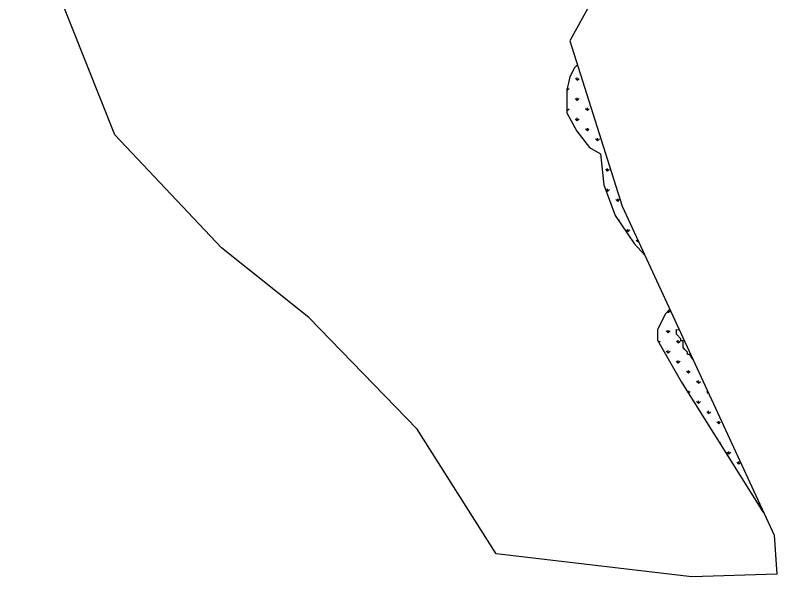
# Model space of a CAD drawing. Header units: metres. Extents: x 264475 to 267538, y 2142866 to 2145519.
# Drawn here: x 264475 to 265829, y 2142866 to 2143864 of the extents above; entities that cross this region are included whole.
import ezdxf

# ---------------------------------------------------------------- set-up
doc = ezdxf.new("R2010")
doc.units = ezdxf.units.M
doc.layers.add('MANGROOVES BUFFER ZONE', color=120, linetype='Continuous')
doc.layers.add('village', color=3, linetype='Continuous')

msp = doc.modelspace()

# ---------------------------------------------------------------- hatches: boundary and pattern name
at = {"layer": 'MANGROOVES BUFFER ZONE'}
h = msp.add_hatch(dxfattribs=at)
h.set_pattern_fill('GRASS', color=256)
h.paths.add_polyline_path([(265474.4, 2143776.2), (265469.5, 2143770.9), (265461.1, 2143754.8), (265455.9, 2143731.3), (265455.9, 2143690.7), (265473.6, 2143658.4), (265496.1, 2143629.2), (265515.3, 2143617.8), (265521.6, 2143562.8), (265541.4, 2143508.6), (265575.3, 2143458.6), (265594.6, 2143438), (265554.3, 2143525.2)])
h = msp.add_hatch(dxfattribs=at)
h.set_pattern_fill('GRASS', color=256)
h.paths.add_polyline_path([(265674.2, 2143261.3), (265670.2, 2143261.3), (265670.3, 2143265.3), (265666.3, 2143269.3), (265662.4, 2143273.4), (265662.6, 2143285.3), (265658.6, 2143285.4), (265658.6, 2143289.3), (265650.8, 2143297.4), (265650.9, 2143305.4), (265655.8, 2143305.3), (265639, 2143341.7), (265630.6, 2143332.9), (265617, 2143304.8), (265617, 2143286.6), (265659.8, 2143211.8), (265804.2, 2142981.6), (265806.4, 2142979.2), (265680, 2143252.9)])

# ---------------------------------------------------------------- linework, layer by layer
for points in [[(265474.4, 2143776.2), (265469.5, 2143770.9), (265461.1, 2143754.8), (265455.9, 2143731.3), (265455.9, 2143690.7), (265473.6, 2143658.4), (265496.1, 2143629.2), (265515.3, 2143617.8), (265521.6, 2143562.8), (265541.4, 2143508.6), (265575.3, 2143458.6), (265594.6, 2143438)], [(265639, 2143341.7), (265630.6, 2143332.9), (265617, 2143304.8), (265617, 2143286.6), (265659.8, 2143211.8), (265804.2, 2142981.6), (265806.4, 2142979.2)], [(265680, 2143252.9), (265674.2, 2143261.3), (265670.2, 2143261.3), (265670.3, 2143265.3), (265666.3, 2143269.3), (265662.4, 2143273.4), (265662.6, 2143285.3), (265658.6, 2143285.4), (265658.6, 2143289.3), (265650.8, 2143297.4), (265650.9, 2143305.4), (265655.8, 2143305.3)]]:
    msp.add_lwpolyline(points, dxfattribs=at)
at = {"layer": 'village', "color": 3}
msp.add_polyline3d([(265658.3, 2144177, 0), (265460.9, 2143818.8, 0), (265554.3, 2143525.2, 0), (265824.6, 2142939.8, 0), (265829, 2142870.9, 0), (265678.1, 2142866, 0), (265329.9, 2142906.8, 0), (265189.4, 2143128.2, 0), (264997.1, 2143327.3, 0), (264841.7, 2143450.8, 0), (264651.9, 2143651.7, 0), (264475, 2144097.4, 0)], dxfattribs=at)

doc.saveas('drawing.dxf')
